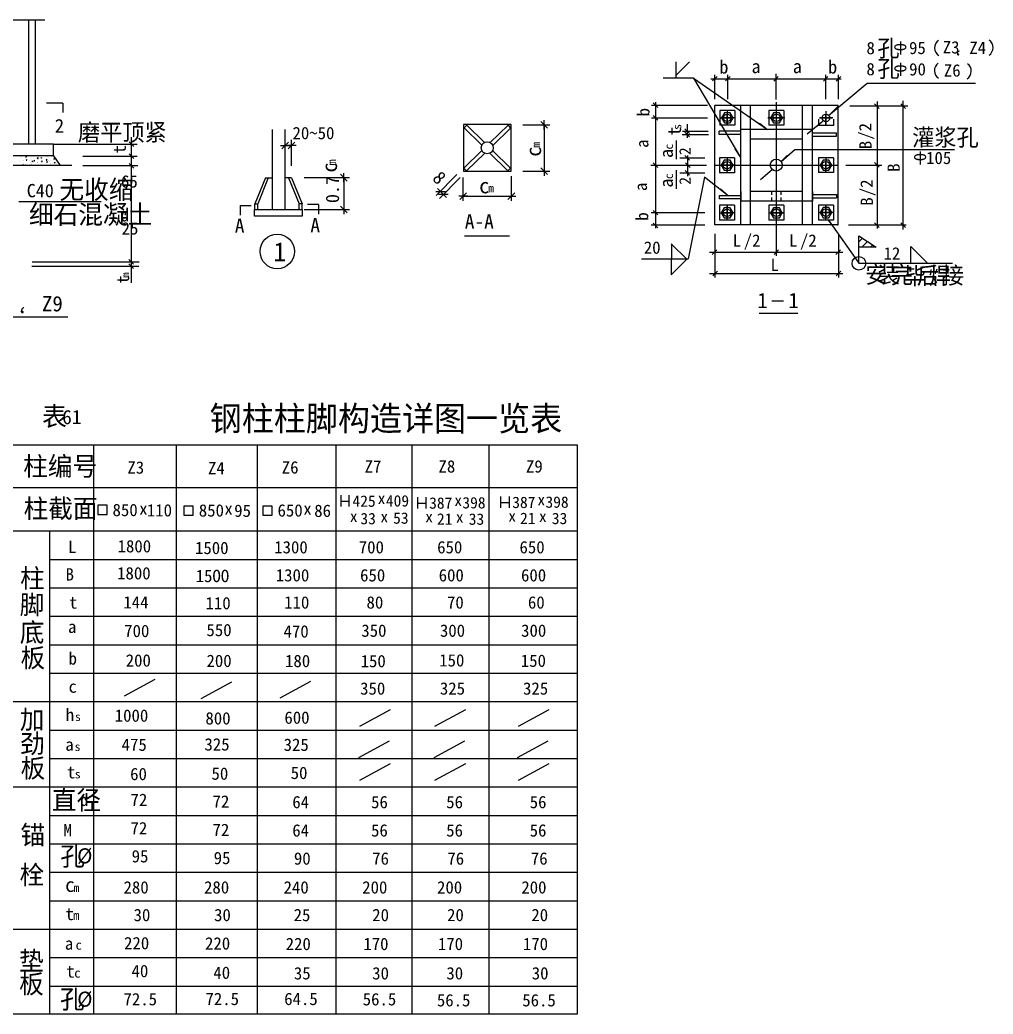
# Model space of a CAD drawing. Header units: metres. Extents: x 2015 to 9853, y -316 to 4957.
# Drawn here: x 4720 to 9853, y -316 to 4927 of the extents above; entities that cross this region are included whole.
import ezdxf

# ---------------------------------------------------------------- set-up
doc = ezdxf.new("R2010")
doc.units = ezdxf.units.M
for name, color, linetype in [('BOR', 3, 'Continuous'), ('CENTER', 7, 'Continuous'), ('FRAMING', 2, 'Continuous'), ('HIDDEN', 3, 'Continuous'), ('Z', 4, 'Continuous')]:
    doc.layers.add(name, color=color, linetype=linetype)

# ---------------------------------------------------------------- blocks, each defined once
blk = doc.blocks.new('CC')
blk.add_line((-24.24, 0), (24.24, 0))
at = {"layer": 'FRAMING', "color": 6}
blk.add_line((-17.83, -17.83), (17.83, 17.83), dxfattribs=at)

msp = doc.modelspace()

# ---------------------------------------------------------------- hatches: boundary and pattern name
h = msp.add_hatch()
h.set_pattern_fill('ANSI31', scale=10)
h.paths.add_polyline_path([(9235.91, 3727.63), (9144.35, 3788.29), (9144.35, 3727.63)])

# ---------------------------------------------------------------- linework, layer by layer
for p, q in [((4678.88, 4926.01), (4851.89, 4926.01)), ((8178.69, 4633.24), (8251.64, 4705.26)), ((8178.69, 4705.26), (8178.69, 4619.36)), ((8272.66, 4619.49), (8111.58, 4619.49)), ((8272.66, 4619.49), (8520.92, 4201.5)), ((8272.66, 4619.49), (8662.99, 4348.53)), ((8363.43, 4615.56), (9051.98, 4615.56)), ((8384.17, 4508.16), (8384.17, 4636.14)), ((8453.49, 4610.85), (8453.49, 4636.05)), ((8708.19, 4507.43), (8708.19, 4642.74)), ((8969.6, 4610.85), (8969.6, 4636.05)), ((9036.41, 4610.85), (9036.41, 4636.05)), ((8453.49, 4508.16), (8453.49, 4610.85)), ((8969.6, 4508.16), (8969.6, 4610.85)), ((8985.29, 4422.79), (9188.71, 4592.39)), ((9036.41, 4508.16), (9036.41, 4610.85)), ((9188.71, 4592.39), (9760.2, 4592.39)), ((8075.9, 4475.21), (8050.7, 4475.21)), ((8072.3, 4492.77), (8072.3, 3828.98)), ((8346.24, 4475.21), (8075.9, 4475.21)), ((8708.8, 4492.32), (8708.8, 3706.94)), ((9096.44, 4474.05), (9377.7, 4474.05)), ((9240.6, 4496.33), (9240.6, 3825.92)), ((9376.99, 4500.47), (9376.99, 3821.78)), ((9377.7, 4474.05), (9402.9, 4474.05)), ((8075.9, 4408.72), (8050.7, 4408.72)), ((8346.24, 4408.72), (8075.9, 4408.72)), ((8415.98, 4410.14), (8482.42, 4410.14)), ((8486.3, 4410.14), (8418.32, 4410.14)), ((8421.44, 4410.14), (8482.05, 4410.14)), ((8450.18, 4446.01), (8450.18, 4379.56)), ((8450.18, 4439.02), (8450.18, 4372.58)), ((8450.18, 4371.34), (8450.18, 4425.01)), ((8664.58, 4410.14), (8731.03, 4410.14)), ((8664.58, 4410.14), (8731.03, 4410.14)), ((8734.91, 4410.14), (8666.93, 4410.14)), ((8677.62, 4410.14), (8744.06, 4410.14)), ((8754.6, 4410.14), (8686.61, 4410.14)), ((8936.65, 4409.39), (9003.09, 4409.39)), ((8936.65, 4409.39), (9003.09, 4409.39)), ((9006.98, 4409.39), (8938.99, 4409.39)), ((9006.98, 4409.39), (8938.99, 4409.39)), ((9004.19, 4409.39), (8938.99, 4409.39)), ((8970.86, 4445.26), (8970.86, 4378.82)), ((8970.86, 4445.26), (8970.86, 4378.82)), ((8970.86, 4438.28), (8970.86, 4371.83)), ((8970.86, 4370.6), (8970.86, 4424.26)), ((8970.86, 4370.6), (8970.86, 4424.26)), ((7372.99, 4373.23), (7514.35, 4373.23)), ((7484.35, 4372.23), (7484.35, 4129.23)), ((8241.09, 4304.79), (8241.09, 4377.22)), ((8871.09, 4324.95), (8949.52, 4389.51)), ((5307.09, 4308.75), (5307.09, 3539.85)), ((8213.4, 4322.23), (8350.99, 4322.23)), ((8214.37, 4338.85), (8350.34, 4338.85)), ((4896.68, 4271.74), (5337.51, 4271.74)), ((6117.76, 4263.62), (6116.76, 4263.62)), ((6118.76, 4263.62), (6152.66, 4263.62)), ((6152.66, 4156.11), (6152.66, 4293.62)), ((6153.66, 4263.62), (6154.66, 4263.62)), ((5052.07, 4207.8), (5337.51, 4207.8)), ((8200.94, 4199.52), (8332.53, 4199.52)), ((8240.78, 4211.3), (8240.78, 4102.29)), ((8449.44, 4196.03), (8449.44, 4129.59)), ((8449.44, 4194.37), (8449.44, 4127.93)), ((8734.38, 4179.86), (8807.44, 4243.88)), ((8807.44, 4243.88), (9649.63, 4243.88)), ((8970.86, 4196.17), (8970.86, 4129.73)), ((8970.86, 4196.17), (8970.86, 4129.73)), ((8970.86, 4194.51), (8970.86, 4128.07)), ((5052.07, 4157.91), (5341.06, 4157.91)), ((8071.76, 4159.36), (8046.56, 4159.36)), ((8341.59, 4159.36), (8075.9, 4159.36)), ((8387.19, 4160.16), (8513.86, 4160.16)), ((8415.23, 4160.16), (8481.67, 4160.16)), ((8485.56, 4160.16), (8417.58, 4160.16)), ((8449.44, 4121.37), (8449.44, 4175.03)), ((8970.86, 4121.5), (8970.86, 4175.17)), ((8970.86, 4121.5), (8970.86, 4175.17)), ((9075.71, 4160.86), (9241.31, 4160.86)), ((9241.31, 4160.86), (9266.51, 4160.86)), ((6014.27, 4094.18), (5958.38, 3957.15)), ((6029.73, 4094), (5973.72, 3957.14)), ((6137.17, 4094), (6193.17, 3957.14)), ((6152.63, 4094.18), (6208.52, 3957.15)), ((6219.15, 4095.96), (6457.98, 4095.96)), ((6427.98, 4093.35), (6427.98, 3927.64)), ((7024.52, 4111.22), (6914.86, 4000.02)), ((7041.82, 4096.23), (6932.16, 3985.04)), ((7056.15, 4095.41), (7056.15, 3972.9)), ((7311.38, 4103.08), (7311.38, 3972.9)), ((7372.99, 4128.23), (7514.35, 4128.23)), ((8201.03, 4120.28), (8332.62, 4120.28)), ((8330.87, 4096.32), (8244.94, 3666.26)), ((8455.84, 3998.84), (8330.87, 4096.32)), ((8625.5, 4084.45), (8687.08, 4138.41)), ((6921.44, 4038.16), (6955.75, 4003.89)), ((6937.89, 4021.73), (6937.18, 4022.44)), ((6938.59, 4021.02), (6953.37, 4006.26)), ((6954.07, 4005.56), (6954.78, 4004.85)), ((7059.07, 3997.15), (7310.38, 3997.15)), ((4714.84, 3969.48), (5148.16, 3969.48)), ((8449.44, 3878.01), (8449.44, 3946.97)), ((8449.44, 3945.28), (8449.44, 3878.84)), ((8710.7, 3876.07), (8710.7, 3945.03)), ((8970.86, 3878.76), (8970.86, 3947.72)), ((8970.86, 3946.02), (8970.86, 3879.58)), ((6219.15, 3926.64), (6457.98, 3926.64)), ((8074.84, 3908.87), (8049.64, 3908.87)), ((8331.35, 3908.87), (8075.9, 3908.87)), ((8415.23, 3909.41), (8481.67, 3909.41)), ((8485.56, 3909.41), (8417.58, 3909.41)), ((8420.7, 3909.41), (8481.31, 3909.41)), ((8449.44, 3870.61), (8449.44, 3924.28)), ((8675.36, 3909.47), (8741.8, 3909.47)), ((8745.69, 3909.47), (8677.7, 3909.47)), ((8680.82, 3909.47), (8747.26, 3909.47)), ((8936.65, 3910.15), (9003.09, 3910.15)), ((9006.98, 3910.15), (8938.99, 3910.15)), ((9004.19, 3910.15), (8938.99, 3910.15)), ((8970.86, 3871.36), (8970.86, 3925.02)), ((8074.84, 3844.47), (8049.64, 3844.47)), ((8331.35, 3844.47), (8075.9, 3844.47)), ((8983.76, 3871.02), (9144.05, 3643.14)), ((9089.41, 3844.99), (9394.41, 3844.99)), ((8384.41, 3798.91), (8384.41, 3593.48)), ((9036.46, 3798.91), (9036.46, 3593.48)), ((9144.35, 3643.33), (9144.35, 3788.29)), ((9144.35, 3788.29), (9235.91, 3727.63)), ((8154.76, 3746.22), (8236.86, 3664.12)), ((8155.82, 3746.22), (8155.82, 3664.28)), ((9235.91, 3727.63), (9144.35, 3727.63)), ((8357.67, 3702.22), (9059.39, 3702.22)), ((8708.8, 3706.94), (8708.8, 3681.74)), ((4783.25, 3627.98), (5347.69, 3627.98)), ((4783.87, 3651.22), (5348.19, 3651.22)), ((8244.94, 3665.05), (7997.95, 3665.05)), ((8154.76, 3582.89), (8236.86, 3664.99)), ((8155.82, 3582.89), (8155.82, 3664.83)), ((9144.05, 3643.14), (9639.2, 3643.14)), ((8357.67, 3588.76), (9059.39, 3588.76)), ((8384.41, 3593.48), (8384.41, 3568.28)), ((9036.46, 3593.48), (9036.46, 3568.28)), ((5546.4, -316.07), (5546.4, 2686.07)), ((5972.3, -316.07), (5972.3, 2686.07)), ((6386.97, -316.07), (6386.97, 2686.07)), ((6788.7, -316.07), (6788.7, 2686.07)), ((7195.56, -316.07), (7195.56, 2686.07)), ((4877.33, 2081.84), (7659.3, 2081.84)), ((4877.33, 1931.84), (7659.3, 1931.84)), ((4877.33, 1781.84), (7659.3, 1781.84)), ((4877.33, 1631.84), (7659.3, 1631.84)), ((4877.33, 1481.84), (7659.3, 1481.84)), ((5270.86, 1363.11), (5432.8, 1450.74)), ((5675.23, 1348.75), (5837.17, 1436.38)), ((6092.98, 1352.54), (6254.93, 1440.18)), ((6512.72, 1201.93), (6674.66, 1289.57)), ((6908.99, 1201.93), (7070.94, 1289.57)), ((7349.3, 1201.93), (7511.24, 1289.57)), ((4877.33, 1181.84), (7659.3, 1181.84)), ((6507.51, 1036.86), (6669.45, 1124.49)), ((6903.78, 1036.86), (7065.73, 1124.49)), ((7344.09, 1036.86), (7506.03, 1124.49)), ((4877.33, 1031.84), (7659.3, 1031.84)), ((6512.72, 917.36), (6674.66, 1004.99)), ((6908.99, 917.36), (7070.94, 1004.99)), ((7349.3, 917.36), (7511.24, 1004.99)), ((4877.33, 731.84), (7659.3, 731.84)), ((4877.33, 581.84), (7659.3, 581.84)), ((4877.23, 431.84), (7659.3, 431.84)), ((4877.33, 281.84), (7659.3, 281.84)), ((4877.23, -18.16), (7659.3, -18.16)), ((4877.23, -168.16), (7659.3, -168.16))]:
    msp.add_line(p, q)
for points in [[(8372.54, 4604.41), (8396.99, 4628.84)], [(8441.75, 4604.41), (8466.2, 4628.84)], [(8719.74, 4628.59), (8695.29, 4604.16)], [(8957.31, 4603.6), (8981.75, 4628.03)], [(9024.53, 4603.6), (9048.97, 4628.03)], [(8084.04, 4464.61), (8059.61, 4489.06)], [(9033.41, 4469.86), (8986.35, 4422.98)], [(9227.85, 4484.39), (9252.28, 4459.94)], [(9366.7, 4484.39), (9391.13, 4459.94)], [(8084.04, 4397.16), (8059.61, 4421.61)], [(8227.52, 4351.98), (8251.95, 4327.54)], [(8620.85, 4381.68), (8662.82, 4349.31)], [(8922.14, 4363.98), (8957.72, 4395.87)], [(8251.88, 4310.48), (8227.46, 4334.92)], [(8491.03, 4246.5), (8520.42, 4200.77)], [(8227.34, 4211.82), (8251.76, 4187.37)], [(8768.13, 4212.7), (8735.22, 4179.95)], [(8084.39, 4147.98), (8059.96, 4172.43)], [(8229.58, 4172.21), (8254.01, 4147.76)], [(9227.85, 4174.1), (9252.28, 4149.66)], [(8227.61, 4132.81), (8252.03, 4108.36)], [(8651.62, 4108.47), (8687.2, 4138.31)], [(8415.08, 4035.64), (8456.27, 3998.56)], [(8083.78, 3897.8), (8059.35, 3922.24)], [(8083.78, 3830.34), (8059.35, 3854.79)], [(9011.65, 3835.28), (8984.58, 3870.62)], [(9227.85, 3856.52), (9252.28, 3832.07)], [(9366.7, 3856.52), (9391.13, 3832.07)], [(8395.92, 3713.29), (8371.47, 3688.86)], [(8721.54, 3714.08), (8697.09, 3689.65)], [(9048.33, 3714.08), (9023.89, 3689.65)], [(8398.29, 3601.69), (8373.85, 3577.27)], [(9049.78, 3601.63), (9025.34, 3577.2)]]:
    msp.add_lwpolyline(points)
msp.add_circle((9144.75, 3642.75), 35.77)
at = {"layer": 'BOR'}
msp.add_circle((6077.01, 3705.41), 90.9, dxfattribs=at)
at = {"layer": 'CENTER'}
msp.add_line((8382.89, 4160.12), (9035.86, 4160.12), dxfattribs=at)
at = {"layer": 'FRAMING'}
for p, q in [((4767.51, 4271.82), (4767.42, 4926.52)), ((4801.62, 4271.82), (4801.55, 4926.52)), ((4946.43, 4487.61), (4859.34, 4487.61)), ((4946.43, 4487.61), (4946.43, 4437.36)), ((9035.86, 4474.58), (8384.82, 4474.58)), ((8384.82, 3845.66), (8384.82, 4474.58)), ((8521.26, 3845.66), (8521.26, 4474.58)), ((8572.6, 4160.12), (8572.6, 4474.58)), ((8847.92, 4160.12), (8847.92, 4474.58)), ((8899.26, 4161.7), (8899.26, 4474.58)), ((9035.86, 3845.66), (9035.86, 4474.58)), ((8489.56, 4449.51), (8410.81, 4449.51)), ((8410.81, 4449.51), (8410.81, 4370.76)), ((8489.56, 4449.51), (8489.56, 4370.76)), ((8749.26, 4449.51), (8670.51, 4449.51)), ((8670.51, 4449.51), (8670.51, 4370.76)), ((8749.26, 4449.51), (8749.26, 4370.76)), ((7310.66, 4374.7), (7058.55, 4374.7)), ((7058.55, 4374.7), (7058.55, 4128.42)), ((7062.22, 4357.14), (7076.37, 4371.27)), ((7062.22, 4357.14), (7155.66, 4265.85)), ((7076.37, 4371.27), (7169.38, 4280.41)), ((7200.76, 4279.85), (7295.12, 4371.09)), ((7213.96, 4264.79), (7307.97, 4355.7)), ((7295.12, 4371.09), (7307.97, 4355.7)), ((7310.66, 4128.42), (7310.66, 4374.7)), ((8489.56, 4370.76), (8410.81, 4370.76)), ((8749.26, 4370.76), (8670.51, 4370.76)), ((8931.48, 4403.7), (8931.48, 4370.02)), ((9010.23, 4370.02), (8931.48, 4370.02)), ((9010.23, 4403.31), (9010.23, 4370.02)), ((6051.56, 3926.41), (6051.56, 4348.62)), ((6118.49, 3926.41), (6118.49, 4348.62)), ((8521.26, 4339.21), (8408.42, 4339.21)), ((8408.42, 4321.7), (8408.42, 4339.21)), ((8521.26, 4321.7), (8408.42, 4321.7)), ((8899.26, 4349.12), (8521.26, 4349.12)), ((8521.26, 4297.79), (8521.26, 4349.12)), ((8899.26, 4297.79), (8899.26, 4349.12)), ((8899.26, 4331.7), (9026.41, 4331.7)), ((8899.26, 4314.18), (9026.41, 4314.18)), ((9026.41, 4314.18), (9026.41, 4331.7)), ((4896.14, 4271.82), (4402.18, 4271.82)), ((4896.14, 4209.61), (4896.14, 4271.82)), ((5320.38, 4258.51), (5295.43, 4283.45)), ((8847.92, 4297.79), (8572.6, 4297.79)), ((4896.14, 4209.61), (4402.18, 4209.61)), ((4897, 4209.77), (4931.73, 4159.28)), ((5320.38, 4195.32), (5295.43, 4220.27)), ((7061.49, 4145.18), (7156.54, 4237.08)), ((7074.34, 4129.78), (7171.14, 4223.38)), ((7198.77, 4223.74), (7293.4, 4131.3)), ((7212.99, 4237.8), (7307.55, 4145.43)), ((8488.82, 4199.54), (8410.07, 4199.54)), ((8410.07, 4199.54), (8410.07, 4120.79)), ((8488.82, 4199.54), (8488.82, 4120.79)), ((8931.48, 4199.68), (8931.48, 4120.93)), ((9010.23, 4199.68), (8931.48, 4199.68)), ((9010.23, 4199.68), (9010.23, 4120.93)), ((5320.38, 4144.33), (5295.43, 4169.28)), ((7074.34, 4129.78), (7061.49, 4145.18)), ((7293.4, 4131.3), (7307.55, 4145.43)), ((8572.6, 3845.66), (8572.6, 4160.12)), ((8847.92, 3845.66), (8847.92, 4160.12)), ((8899.26, 3845.66), (8899.26, 4161.7)), ((6014.27, 4094.18), (6051.56, 4094.18)), ((6152.63, 4094.18), (6117.47, 4094.18)), ((7058.55, 4128.42), (7310.66, 4128.42)), ((8488.82, 4120.79), (8410.07, 4120.79)), ((9010.23, 4120.93), (8931.48, 4120.93)), ((6913.37, 4021.01), (6963.82, 4021.03)), ((8521.26, 3998.59), (8408.42, 3998.59)), ((8408.42, 3998.59), (8408.42, 3982.07)), ((8521.26, 4022.45), (8521.26, 3971.12)), ((8847.92, 4022.45), (8572.6, 4022.45)), ((8899.26, 4022.45), (8899.26, 3971.12)), ((8899.26, 4005.31), (9026.41, 4005.31)), ((8899.26, 3987.4), (9026.41, 3987.4)), ((9026.41, 4005.31), (9026.41, 3987.4)), ((5882.05, 3946.94), (5939.92, 3946.94)), ((5882.05, 3946.94), (5882.05, 3896.69)), ((5958.37, 3957.14), (5973.72, 3957.14)), ((5958.37, 3926.26), (5958.37, 3957.14)), ((5973.72, 3926.26), (5973.72, 3957.14)), ((6193.17, 3926.26), (6193.17, 3957.14)), ((6208.53, 3957.14), (6193.17, 3957.14)), ((6208.53, 3926.26), (6208.53, 3957.14)), ((6294.35, 3952.33), (6237.19, 3952.33)), ((6294.35, 3952.33), (6294.35, 3902.08)), ((8521.26, 3982.07), (8408.42, 3982.07)), ((8488.82, 3948.79), (8410.07, 3948.79)), ((8410.07, 3948.79), (8410.07, 3870.04)), ((8488.82, 3948.79), (8488.82, 3870.04)), ((8899.26, 3971.12), (8521.26, 3971.12)), ((8748.94, 3948.85), (8670.19, 3948.85)), ((8670.19, 3948.85), (8670.19, 3870.1)), ((8748.94, 3948.85), (8748.94, 3870.1)), ((9010.23, 3949.53), (8931.48, 3949.53)), ((8931.48, 3949.53), (8931.48, 3870.78)), ((9010.23, 3949.53), (9010.23, 3870.78)), ((5957.79, 3926.41), (6209.05, 3926.41)), ((5957.79, 3890.95), (5957.79, 3926.41)), ((6209.05, 3890.95), (5957.79, 3890.95)), ((6209.05, 3926.41), (6209.05, 3890.95)), ((9035.86, 3845.66), (8384.82, 3845.66)), ((8488.82, 3870.04), (8410.07, 3870.04)), ((8748.94, 3870.1), (8670.19, 3870.1)), ((9010.23, 3870.78), (8931.48, 3870.78)), ((7064.66, 3788.26), (7301.23, 3788.26)), ((5294.44, 3663.69), (5319.39, 3638.74)), ((5294.44, 3640.8), (5319.39, 3615.85)), ((4332.21, 3360.32), (4971.84, 3360.32)), ((8618.71, 3379.78), (8823.22, 3379.78)), ((4613.09, 2686.07), (7659.3, 2686.07)), ((7659.3, 2686.07), (7659.3, -316.07)), ((7659.3, -316.07), (4613.09, -316.07))]:
    msp.add_line(p, q, dxfattribs=at)
for points in [[(8419.64, 4410.19), (8435.05, 4383.36), (8465.99, 4383.29), (8481.52, 4410.05), (8466.12, 4436.88), (8435.18, 4436.95)], [(8679.34, 4410.19), (8694.75, 4383.36), (8725.92, 4383.52), (8741.22, 4410.05), (8725.81, 4436.88), (8694.87, 4436.95)], [(8418.9, 4160.21), (8434.31, 4133.38), (8465.25, 4133.31), (8480.78, 4160.07), (8465.37, 4186.9), (8434.43, 4186.97)], [(8940.32, 4160.35), (8955.73, 4133.52), (8986.67, 4133.45), (9002.2, 4160.21), (8986.79, 4187.04), (8955.85, 4187.11)], [(8418.9, 3909.46), (8434.31, 3882.63), (8465.25, 3882.56), (8480.78, 3909.32), (8465.37, 3936.15), (8434.43, 3936.22)], [(8679.03, 3909.53), (8694.44, 3882.69), (8725.38, 3882.62), (8740.91, 3909.38), (8725.5, 3936.21), (8694.56, 3936.28)], [(8940.32, 3910.21), (8955.73, 3883.38), (8986.67, 3883.3), (9002.2, 3910.06), (8986.79, 3936.89), (8955.85, 3936.97)]]:
    msp.add_lwpolyline(points, close=True, dxfattribs=at)
for centre, radius in [((8450.18, 4410.14), 19.69), ((8709.88, 4410.14), 19.69), ((8970.86, 4409.39), 19.69), ((7184.58, 4252.34), 31.92), ((8449.44, 4160.16), 19.69), ((8970.86, 4160.3), 19.69), ((8449.44, 3909.41), 19.69), ((8709.57, 3909.47), 19.69), ((8970.86, 3910.15), 19.69)]:
    msp.add_circle(centre, radius, dxfattribs=at)
for centre, start, end in [((8387.97, 4471.43), 90, 180), ((9032.71, 4471.43), 0, 90), ((9032.71, 4471.43), 0, 90), ((9032.71, 3848.81), 270, 360), ((9032.71, 3848.81), 270, 0), ((9032.71, 3848.81), 270, 0)]:
    msp.add_arc(centre, 3.15, start, end, dxfattribs=at)
at = {"layer": 'HIDDEN'}
for p, q in [((8684.66, 4022.46), (8684.66, 4003.32)), ((8684.66, 3990.81), (8684.66, 3970.5)), ((8733.38, 4022.46), (8733.38, 4003.32)), ((8733.38, 3990.81), (8733.38, 3970.5))]:
    msp.add_line(p, q, dxfattribs=at)
msp.add_circle((8708.98, 4161.14), 31.56, dxfattribs=at)
at = {"layer": 'Z'}
for p, q in [((9363.93, 4812.89), (9363.93, 4743.2)), ((9364.26, 4700.38), (9364.26, 4630.68)), ((8182.91, 4192.68), (8182.91, 4290.1)), ((4724.35, 4199.49), (4724.35, 4199.49)), ((4730.39, 4206.7), (4730.39, 4206.7)), ((4735, 4207.66), (4735, 4207.66)), ((4749.19, 4209.53), (4749.19, 4209.53)), ((4749.48, 4203.67), (4753.45, 4205.19)), ((4749.48, 4203.67), (4752.3, 4201.77)), ((4749.97, 4206.31), (4753.14, 4209.61)), ((4749.97, 4206.31), (4755.01, 4205.52)), ((4749.99, 4194.55), (4749.99, 4194.55)), ((4752.3, 4201.76), (4753.45, 4205.19)), ((4752.98, 4203.12), (4752.98, 4203.12)), ((4755, 4205.52), (4754.53, 4209.61)), ((4760.66, 4205.42), (4760.66, 4205.42)), ((4782.43, 4207.37), (4782.43, 4207.37)), ((4783.06, 4200.23), (4783.06, 4200.23)), ((4790.93, 4204.14), (4790.93, 4204.14)), ((4791.56, 4194.71), (4791.56, 4194.71)), ((4805.75, 4196.58), (4805.75, 4196.58)), ((4810.48, 4196.92), (4814.9, 4201.52)), ((4810.48, 4196.92), (4815.52, 4196.14)), ((4815.52, 4196.14), (4814.89, 4201.52)), ((4816.13, 4205.9), (4816.13, 4205.9)), ((4821.2, 4202.86), (4821.2, 4202.86)), ((4827.22, 4199.41), (4827.22, 4199.41)), ((4830.97, 4199.13), (4834.94, 4200.65)), ((4830.97, 4199.13), (4833.79, 4197.22)), ((4833.78, 4197.22), (4834.93, 4200.65)), ((4839.5, 4196.12), (4839.5, 4196.12)), ((4839.51, 4209.2), (4839.51, 4209.2)), ((4863.33, 4205.99), (4863.33, 4205.99)), ((4867.84, 4200.3), (4867.84, 4200.3)), ((4884.16, 4204.36), (4884.16, 4204.36)), ((4884.81, 4208.82), (4884.81, 4208.82)), ((4886.15, 4206.64), (4886.15, 4206.64)), ((4898.1, 4199.02), (4898.1, 4199.02)), ((4898.56, 4194.59), (4902.53, 4196.11)), ((4898.56, 4194.59), (4901.38, 4192.68)), ((4901.37, 4192.68), (4902.52, 4196.11)), ((9468.28, 4232.98), (9468.28, 4163.29)), ((4993.93, 4159.28), (4315.81, 4159.28)), ((4720.08, 4185.3), (4720.08, 4185.3)), ((4722.97, 4161.74), (4722.97, 4161.74)), ((4723.66, 4180.62), (4723.66, 4180.62)), ((4734.27, 4187.17), (4734.27, 4187.17)), ((4735.69, 4162.55), (4739.66, 4164.08)), ((4735.69, 4162.55), (4738.51, 4160.65)), ((4737.42, 4184.21), (4737.42, 4184.21)), ((4738.5, 4160.65), (4739.65, 4164.07)), ((4740.83, 4167.63), (4740.83, 4167.63)), ((4747.65, 4160.72), (4747.65, 4160.72)), ((4751.61, 4165.37), (4751.61, 4165.37)), ((4752.3, 4184.25), (4752.3, 4184.25)), ((4753.02, 4187.41), (4755.76, 4190.67)), ((4753.02, 4187.41), (4756.41, 4187.11)), ((4756.41, 4187.11), (4755.75, 4190.67)), ((4755.75, 4190), (4755.75, 4190)), ((4767.69, 4182.93), (4767.69, 4182.93)), ((4776.64, 4172.35), (4776.64, 4172.35)), ((4780.72, 4166.4), (4780.72, 4166.4)), ((4781.06, 4169.62), (4781.06, 4169.62)), ((4781.74, 4188.5), (4781.74, 4188.5)), ((4783.33, 4180.84), (4787.3, 4182.36)), ((4783.33, 4180.84), (4786.15, 4178.94)), ((4786.14, 4178.93), (4787.29, 4182.36)), ((4790.83, 4174.22), (4790.83, 4174.22)), ((4793.69, 4183.85), (4796.42, 4187.11)), ((4793.69, 4183.85), (4797.08, 4183.56)), ((4797.08, 4183.55), (4796.42, 4187.11)), ((4797.96, 4181.65), (4797.96, 4181.65)), ((4810.17, 4173.61), (4810.17, 4173.61)), ((4810.86, 4192.49), (4810.86, 4192.49)), ((4812.31, 4177.04), (4812.31, 4177.04)), ((4813.78, 4172.07), (4813.78, 4172.07)), ((4820.47, 4159.28), (4821.14, 4159.53)), ((4821.05, 4159.28), (4821.14, 4159.53)), ((4827.37, 4159.62), (4827.37, 4159.62)), ((4828.23, 4180.38), (4828.23, 4180.38)), ((4833.2, 4159.39), (4833.2, 4159.39)), ((4834.36, 4180.3), (4837.09, 4183.55)), ((4834.36, 4180.3), (4837.75, 4180)), ((4837.74, 4179.99), (4837.09, 4183.55)), ((4838.81, 4177.24), (4838.81, 4177.24)), ((4858.5, 4188.99), (4861.51, 4192.14)), ((4858.5, 4187.32), (4862.14, 4186.75)), ((4861.13, 4176.74), (4863.87, 4179.99)), ((4861.13, 4176.74), (4864.52, 4176.44)), ((4862.13, 4186.75), (4861.51, 4192.14)), ((4864.52, 4176.44), (4863.86, 4179.99)), ((4866.02, 4183.42), (4866.02, 4183.42)), ((4869.89, 4186.45), (4869.89, 4186.45)), ((4874.87, 4177.82), (4874.87, 4177.82)), ((4879.61, 4170.98), (4879.61, 4170.98)), ((4882.78, 4166.61), (4882.78, 4166.61)), ((4883.47, 4185.49), (4883.47, 4185.49)), ((4890.78, 4168.8), (4890.78, 4168.8)), ((4899.09, 4189.1), (4899.09, 4189.1)), ((4901.8, 4173.18), (4904.54, 4176.44)), ((4901.8, 4173.18), (4905.19, 4172.88)), ((4905.19, 4172.88), (4904.53, 4176.43)), ((4904.98, 4170.67), (4904.98, 4170.67)), ((4905.14, 4176.54), (4905.14, 4176.54)), ((4911.42, 4170.24), (4911.42, 4170.24)), ((8182.91, 4036.53), (8182.91, 4133.94)), ((9418.61, 3643.17), (9418.61, 3731.8)), ((9418.61, 3731.8), (9506.97, 3643.17)), ((8685.63, 3445.86), (8746.96, 3445.86)), ((5109.54, -316.07), (5109.54, 2686.07)), ((4613.09, 2460.59), (7659.3, 2460.59)), ((6412.29, 2419.5), (6412.29, 2359.88)), ((6454.75, 2419.5), (6454.75, 2359.88)), ((7254.96, 2413.01), (7254.96, 2353.39)), ((7299.52, 2413.01), (7299.52, 2353.39)), ((6412.29, 2388.98), (6454.75, 2388.98)), ((6816.76, 2409.5), (6816.76, 2349.88)), ((6816.76, 2378.98), (6861.32, 2378.98)), ((6861.32, 2409.5), (6861.32, 2349.88)), ((7254.96, 2382.49), (7299.52, 2382.49)), ((4613.09, 2231.8), (7659.3, 2231.8)), ((4877.23, -316.07), (4877.23, 2231.8)), ((4613.09, 1331.84), (7659.3, 1331.84)), ((4613.09, 881.84), (7659.3, 881.84)), ((4613.09, 131.84), (7659.3, 131.84))]:
    msp.add_line(p, q, dxfattribs=at)
for points in [[(5179.97, 2367.01), (5130.72, 2367.01), (5130.72, 2318.22), (5179.97, 2318.22)], [(5633.86, 2363.13), (5584.62, 2363.13), (5584.62, 2314.35), (5633.86, 2314.35)], [(6049.38, 2363.13), (6000.14, 2363.13), (6000.14, 2314.35), (6049.38, 2314.35)]]:
    msp.add_lwpolyline(points, close=True, dxfattribs=at)
for centre, start, end in [((9593.11, 4778.7), 126.05, 236.16), ((9803.98, 4780.54), 303.84, 53.95), ((9591.62, 4658.93), 126.05, 236.16), ((9688.95, 4655.82), 303.84, 53.95)]:
    msp.add_arc(centre, 48.73, start, end, dxfattribs=at)

# ---------------------------------------------------------------- block references
for p, rotation in [((7484.35, 4373.23), 90), ((6152.66, 4263.62), 180), ((7484.35, 4128.23), 270), ((6427.98, 4094.35), 90), ((6953.37, 4006.26), 135.03), ((7058.07, 3997.15), 180), ((6427.98, 3926.64), 270)]:
    msp.add_blockref('CC', p, dxfattribs=dict(rotation=rotation))
for p in [(6118.76, 4263.62), (7311.38, 3997.15)]:
    msp.add_blockref('CC', p)

# ---------------------------------------------------------------- texts
for s, height, p in [('20~50', 65, (6157.48, 4297.25)), ('无收缩', 100, (4928.61, 3982.27)), ('m', 45, (7189.31, 4017.13)), ('细石混凝土', 100, (4767.56, 3850.67)), ('安', 90, (9177.73, 3538.5)), ('装', 90, (9244.45, 3540.71)), ('完', 90, (9313.3, 3536.41)), ('毕', 90, (9381.86, 3531.71)), ('后', 90, (9450.8, 3533.41)), ('焊', 90, (9513.01, 3533.04)), ('接', 90, (9582.86, 3534.77)), ('表', 100, (4836.71, 2785.68)), ('钢柱柱脚构造详图一览表', 130, (5720.85, 2759.68)), ('柱编号', 100, (4737.12, 2522.86)), ('柱截面', 100, (4739.05, 2300.08)), ('柱', 100, (4720.79, 1932.44)), ('脚', 100, (4718.66, 1792.85)), ('底', 100, (4718.66, 1646.85)), ('板', 100, (4722.92, 1512.65)), ('加', 100, (4719.06, 1187.41)), ('劲', 100, (4720.77, 1059.96)), ('板', 100, (4723.56, 930.99)), ('直径', 100, (4887.55, 762.12)), ('锚', 100, (4722.9, 579.07)), ('孔', 100, (4932.83, 466.25)), ('栓', 100, (4717.66, 368.63)), ('m', 45, (5002.25, 328.27)), ('垫', 100, (4715.51, -85.39)), ('板', 100, (4715.51, -206.82)), ('孔', 100, (4931.18, -287.22))]:
    msp.add_text(s, height=height).set_placement(p)
for s, height, rotation, p in [('m', 45, 90, (7463.41, 4252.12)), ('m', 45, 90, (6386.23, 4159.71)), ('0.7', 70, 90, (6402.98, 3960.54)), ('8', 70, 315, (6890.88, 4086.54))]:
    msp.add_text(s, height=height, rotation=rotation).set_placement(p)
at = {"attachment_point": 1}
for s, insert, char_height in [('65', (5252.86, 4107.27), 65), ('d', (5249.24, 3933.79), 70), ('\\A1;25', (5256.21, 3859.56), 65)]:
    msp.add_mtext(s, dxfattribs=dict(at, insert=insert, char_height=char_height))
at = {"layer": 'Z'}
for s, height, p in [('孔', 90, (9242.22, 4732.24)), ('8', 65, (9184.65, 4745.38)), ('95', 65, (9409.39, 4746.18)), ('Z3', 65, (9587.12, 4749.55)), ('Z4', 65, (9727.35, 4747.23)), ('孔', 90, (9243.04, 4624.33)), ('b', 70, (8408.99, 4643.4)), ('a', 70, (8578.57, 4645.71)), ('a', 70, (8796.14, 4646.01)), ('b', 70, (8982.77, 4643.4)), ('8', 65, (9184.44, 4634.39)), ('90', 65, (9409.72, 4633.67)), ('Z6', 65, (9592.93, 4627.53)), ('2', 72, (4903.69, 4332.06)), ('磨平顶紧', 90, (5025.89, 4289.07)), ('灌浆孔', 90, (9425.91, 4261.77)), ('105', 65, (9499.12, 4166.27)), ('C40', 70, (4755.6, 3991.25)), ('c', 80, (7141.76, 4012.06)), ('A', 75, (6251.62, 3806.37)), ('A-A', 75, (7066.11, 3826.09)), ('A', 75, (5853.14, 3803.93)), ('L', 65, (8479.8, 3731.5)), ('/2', 65, (8537.24, 3730.36)), ('L', 65, (8776.41, 3731.5)), ('/2', 65, (8833.86, 3730.36)), ('1', 100, (6057.07, 3653.91)), ('20', 65, (8010.38, 3693.55)), ('12', 65, (9274.9, 3662.61)), ('L', 65, (8678.62, 3601.92)), ('Z9', 81, (4835.93, 3389.43)), ('1', 81, (8609.08, 3406.73)), ('1', 81, (8772.63, 3406.73)), ('61', 75, (4942.66, 2794.74)), ('Z3', 65, (5286.54, 2533.62)), ('Z4', 65, (5711.79, 2530.43)), ('Z6', 65, (6100.82, 2534.4)), ('Z7', 65, (6538.09, 2539.66)), ('Z8', 65, (6927.65, 2539.66)), ('Z9', 65, (7388.89, 2539.66)), ('425', 60, (6473.65, 2358.98)), ('x', 60, (6606.63, 2373.27)), ('409', 60, (6649.91, 2360.45)), ('387', 60, (7316.32, 2352.49)), ('398', 60, (7491.58, 2353.96)), ('850', 65, (5208.25, 2309.7)), ('x', 65, (5348.9, 2317.37)), ('110', 65, (5389.24, 2308.07)), ('850', 65, (5663.2, 2307.38)), ('x', 65, (5798.29, 2316.99)), ('95', 65, (5849.99, 2305.76)), ('650', 65, (6078.4, 2307.38)), ('x', 65, (6214.57, 2316.99)), ('86', 65, (6272.06, 2305.76)), ('387', 60, (6878.12, 2348.98)), ('x', 60, (7011.11, 2363.27)), ('398', 60, (7053.38, 2350.45)), ('x', 60, (7449.31, 2366.79)), ('x', 60, (6459.83, 2279.18)), ('33', 60, (6515.6, 2266.78)), ('x', 60, (6621.28, 2277.41)), ('53', 60, (6688.1, 2269.68)), ('x', 60, (6857.53, 2277.08)), ('21', 60, (6919.3, 2264.68)), ('x', 60, (7018.99, 2275.3)), ('33', 60, (7086.93, 2264.2)), ('x', 60, (7295.73, 2280.59)), ('21', 60, (7357.5, 2268.19)), ('x', 60, (7457.19, 2278.81)), ('33', 60, (7525.13, 2267.71)), ('L', 65, (4974.21, 2115.89)), ('1800', 65, (5234.97, 2118.6)), ('1500', 65, (5643.29, 2109.61)), ('1300', 65, (6061.05, 2113.4)), ('700', 65, (6506.97, 2113.4)), ('650', 65, (6920.44, 2113.4)), ('650', 65, (7354.63, 2113.4)), ('B', 65, (4960.58, 1970.3)), ('1800', 65, (5232.32, 1976.21)), ('15OO', 65, (5646.72, 1961.85)), ('1300', 65, (6069.12, 1965.64)), ('650', 65, (6513.88, 1965.64)), ('600', 65, (6928.52, 1965.64)), ('600', 65, (7362.7, 1965.64)), ('t', 65, (4979.11, 1821.96)), ('144', 65, (5265.1, 1822.83)), ('110', 65, (5698.72, 1818.37)), ('110', 65, (6113.43, 1822.16)), ('80', 65, (6547.78, 1822.16)), ('70', 65, (6972.31, 1822.16)), ('60', 65, (7399.21, 1822.16)), ('a', 65, (4973.56, 1693.87)), ('700', 65, (5269.74, 1672.06)), ('550', 65, (5703.57, 1676.77)), ('470', 65, (6110.22, 1669.47)), ('350', 65, (6520.42, 1673.67)), ('300', 65, (6935.06, 1673.67)), ('300', 65, (7363.12, 1673.67)), ('b', 65, (4976.56, 1526.7)), ('200', 65, (5277.81, 1516.26)), ('200', 65, (5703.76, 1514.31)), ('180', 65, (6118.03, 1513.67)), ('150', 65, (6516.74, 1512.87)), ('150', 65, (6931.38, 1517)), ('150', 65, (7361.51, 1514.93)), ('c', 65, (4976.11, 1378.47)), ('350', 65, (6514.02, 1368.44)), ('325', 65, (6934.86, 1368.44)), ('325', 65, (7373.27, 1368.44)), ('h', 65, (4961.25, 1229.83)), ('s', 45, (5010.34, 1229.64)), ('1000', 65, (5219.79, 1225.57)), ('800', 65, (5698.14, 1211.22)), ('600', 65, (6114.73, 1215.01)), ('a', 65, (4959.15, 1072.87)), ('s', 45, (5008.07, 1071.68)), ('475', 65, (5256.26, 1072.26)), ('325', 65, (5692.93, 1073.84)), ('325', 65, (6110.68, 1071.84)), ('t', 65, (4967.9, 927.09)), ('s', 45, (5009.32, 926.96)), ('60', 65, (5301.14, 917.62)), ('50', 65, (5730.16, 919.69)), ('50', 65, (6147.91, 923.48)), ('d', 65, (5036.92, 781.52)), ('72', 65, (5303.21, 781.52)), ('72', 65, (5735.81, 772.44)), ('64', 65, (6156.53, 769.63)), ('56', 65, (6571.96, 769.63)), ('56', 65, (6968.24, 769.63)), ('56', 65, (7408.54, 769.63)), ('M', 65, (4949.71, 620.85)), ('72', 65, (5303.06, 632.06)), ('72', 65, (5735.66, 622.99)), ('64', 65, (6156.38, 620.17)), ('56', 65, (6571.81, 620.17)), ('56', 65, (6968.08, 620.17)), ('56', 65, (7408.39, 620.17)), ('%%c', 80, (5021.28, 478.28)), ('95', 65, (5309.17, 483.88)), ('95', 65, (5741.77, 474.81)), ('90', 65, (6164.81, 471.99)), ('76', 65, (6577.92, 471.99)), ('76', 65, (6974.19, 471.99)), ('76', 65, (7414.5, 471.99)), ('c', 75, (4957.92, 328.27)), ('280', 65, (5266.25, 319.84)), ('280', 65, (5690.86, 319.84)), ('240', 65, (6110.48, 319.84)), ('200', 65, (6525.11, 319.84)), ('200', 65, (6919.75, 319.84)), ('200', 65, (7364.35, 319.84)), ('t', 65, (4959.85, 179.78)), ('m', 50, (4999.68, 179.78)), ('30', 65, (5319.16, 174.06)), ('30', 65, (5743.78, 174.06)), ('25', 65, (6163.39, 174.06)), ('20', 65, (6578.02, 174.06)), ('20', 65, (6972.66, 174.06)), ('20', 65, (7417.26, 174.06)), ('a', 65, (4956.68, 23.74)), ('c', 50, (5013.13, 23.7)), ('220', 65, (5269.04, 25.75)), ('220', 65, (5696.07, 24.22)), ('220', 65, (6121.43, 21.41)), ('170', 65, (6531.05, 21.41)), ('170', 65, (6924.4, 21.41)), ('170', 65, (7372.63, 21.41)), ('t', 65, (4964.17, -123.64)), ('c', 50, (5006.06, -123.73)), ('40', 65, (5308.44, -121.24)), ('40', 65, (5740.02, -130.31)), ('35', 65, (6164.67, -133.13)), ('30', 65, (6577.78, -133.13)), ('30', 65, (6969.06, -133.13)), ('30', 65, (7419.36, -133.13)), ('%%c', 80, (5021.71, -277.26)), ('72.5', 65, (5266.07, -269.76)), ('72.5', 65, (5698.46, -268.42)), ('64.5', 65, (6113.67, -268.42)), ('56.5', 65, (6527.8, -270.09)), ('56.5', 65, (6919.08, -275.29)), ('56.5', 65, (7369.38, -275.29))]:
    msp.add_text(s, height=height, dxfattribs=at).set_placement(p)
for s, height, rotation, p in [('0', 65, 270, (9331.63, 4805.05)), (',', 65, 180, (9690.67, 4749.05)), ('0', 65, 270, (9331.96, 4692.53)), ('b', 65, 90, (8040.27, 4417.67)), ('t', 70, 90, (8206.57, 4316.18)), ('s', 45, 90, (8208.39, 4346.25)), ('/2', 65, 90, (9210.54, 4294.65)), ('t', 65, 90, (5277.94, 4222.41)), ('c', 80, 90, (7468.47, 4204.57)), ('a', 65, 90, (8034.34, 4251.49)), ('c', 45, 90, (8164.29, 4242.88)), ('2', 60, 90, (8257.58, 4213.63)), ('B', 65, 90, (9211.98, 4244.37)), ('a', 70, 90, (8163.73, 4198.23)), ('0', 65, 270, (9435.98, 4225.14)), ('c', 80, 90, (6392, 4120.77)), ('B', 65, 90, (9360.64, 4125.24)), ('c', 45, 90, (8164.29, 4086.72)), ('2', 60, 90, (8257.58, 4057.47)), ('a', 65, 90, (8027.03, 4023.85)), ('a', 70, 90, (8163.73, 4042.08)), ('/2', 65, 90, (9217.72, 3996.84)), ('B', 65, 90, (9219.17, 3946.57)), ('b', 65, 90, (8033.52, 3867.78)), ('t', 65, 90, (5295.53, 3535.87)), ('m', 40, 90, (5295.53, 3567.09)), (',', 81, 180, (4760.38, 3392.45))]:
    msp.add_text(s, height=height, rotation=rotation, dxfattribs=at).set_placement(p)

doc.saveas('drawing.dxf')
